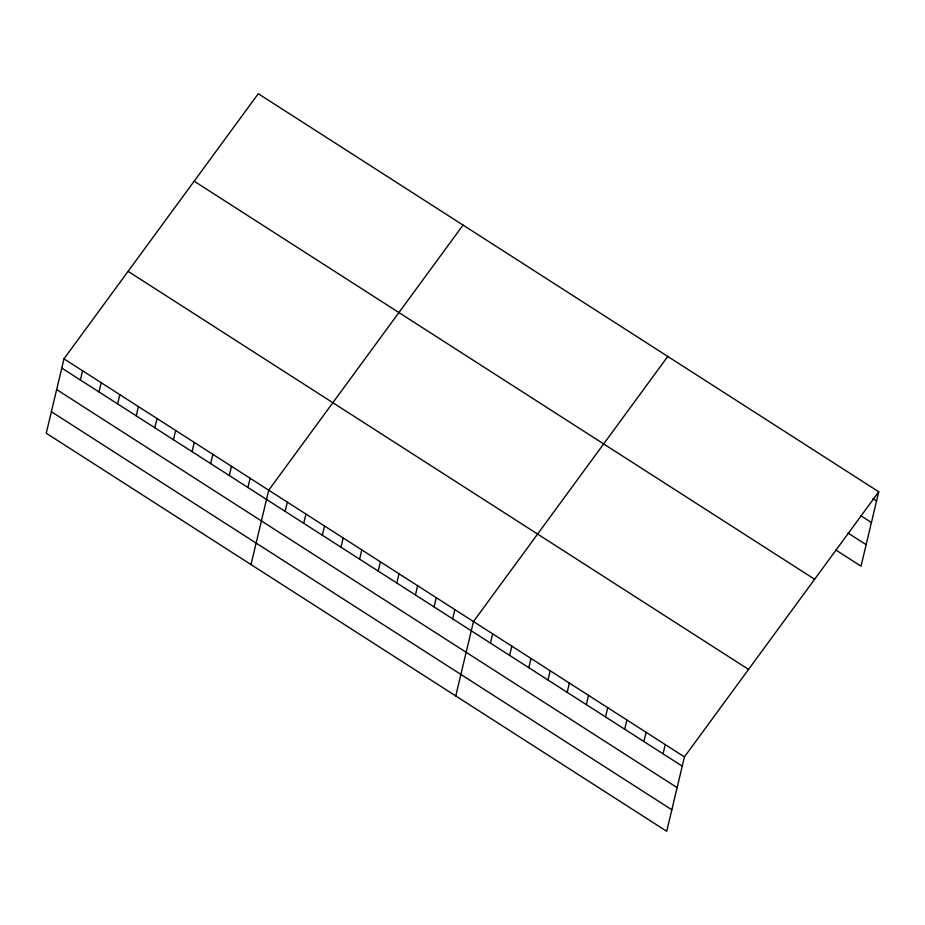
<?xml version="1.0" encoding="UTF-8"?>
<svg xmlns="http://www.w3.org/2000/svg" width="925" height="925" viewBox="0 0 925 925"><rect width="100%" height="100%" fill="white"/><g stroke="black" fill="none" stroke-linecap="round" stroke-linejoin="round"><path stroke-width="1.39" d="M63.975 358.831L46.25 433.212L666.717 831.286L684.431 756.893L878.75 491.788L258.283 93.714L63.975 358.831L684.431 756.893M80.382 380.013L82.579 370.775M98.998 391.946L101.195 382.719M117.614 403.89L119.811 394.663M136.229 415.834L138.426 406.607M154.845 427.778L157.042 418.539M173.449 439.722L175.657 430.483M192.065 451.654L194.273 442.428M210.68 463.598L212.877 454.372M229.296 475.542L231.493 466.316M247.912 487.487L250.108 478.248M250.999 564.574L268.724 490.192L463.043 225.076M285.143 511.363L287.34 502.136M303.747 523.307L305.955 514.08M322.363 535.251L324.559 526.024M340.978 547.195L343.175 537.968M359.594 559.139L361.791 549.901M378.209 571.083L380.406 561.845M396.825 583.016L399.022 573.789M415.429 594.96L417.637 585.733M434.045 606.904L436.242 597.677M452.66 618.848L454.857 609.61M455.759 695.935L473.473 621.554L667.792 356.437M490.458 643.095L492.655 633.856M509.629 655.397L511.826 646.159M528.811 667.7L531.008 658.473M547.993 680.002L550.19 670.775M567.164 692.305L569.361 683.078M586.346 704.607L588.543 695.38M605.517 716.91L607.725 707.683M624.699 729.212L626.896 719.985M643.881 741.526L646.078 732.288M663.052 753.829L665.248 744.59M878.75 491.788L861.025 566.169L835.853 550.017M872.957 498.702L876.553 501.015M860.643 515.595L871.431 522.509M848.167 533.135L866.147 544.663M194.169 181.208L814.624 579.27M128.101 271.349L748.556 669.411M61.767 368.069L682.234 766.131M56.645 389.564L677.112 787.626M51.372 411.717L671.827 809.78"/></g></svg>
